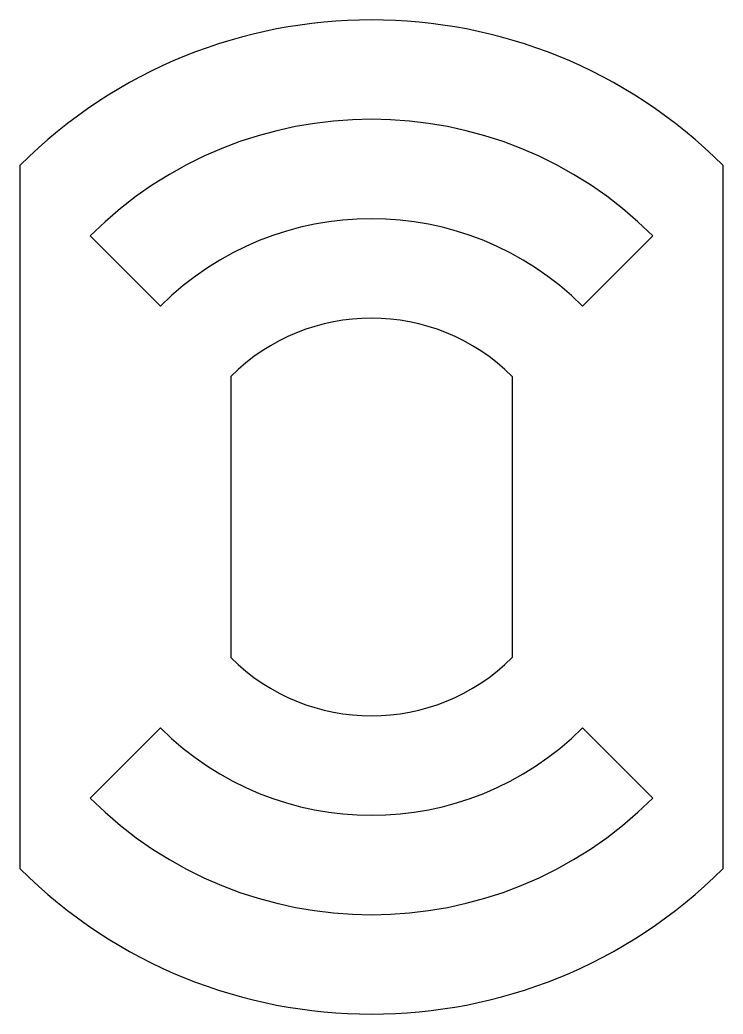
# Model space of a CAD drawing. Header units: millimetres. Extents: x 65 to 135, y 50 to 150.
import ezdxf

# ---------------------------------------------------------------- set-up
doc = ezdxf.new("R2010")
doc.units = ezdxf.units.MM

msp = doc.modelspace()

# ---------------------------------------------------------------- linework, layer by layer
for p, q in [((64.64, 135.36), (64.64, 64.64)), ((135.36, 64.64), (135.36, 135.36)), ((78.79, 121.21), (71.72, 128.28)), ((121.21, 121.21), (128.28, 128.28)), ((85.86, 114.14), (85.86, 85.86)), ((114.14, 114.14), (114.14, 85.86)), ((78.79, 78.79), (71.72, 71.72)), ((121.21, 78.79), (128.28, 71.72))]:
    msp.add_line(p, q)
for radius, start, end in [(50, 45, 135), (40, 45, 135), (30, 45, 135), (20, 45, 135), (20, 225, 315), (30, 225, 315), (40, 225, 315), (50, 225, 315)]:
    msp.add_arc((100, 100), radius, start, end)

doc.saveas('drawing.dxf')
